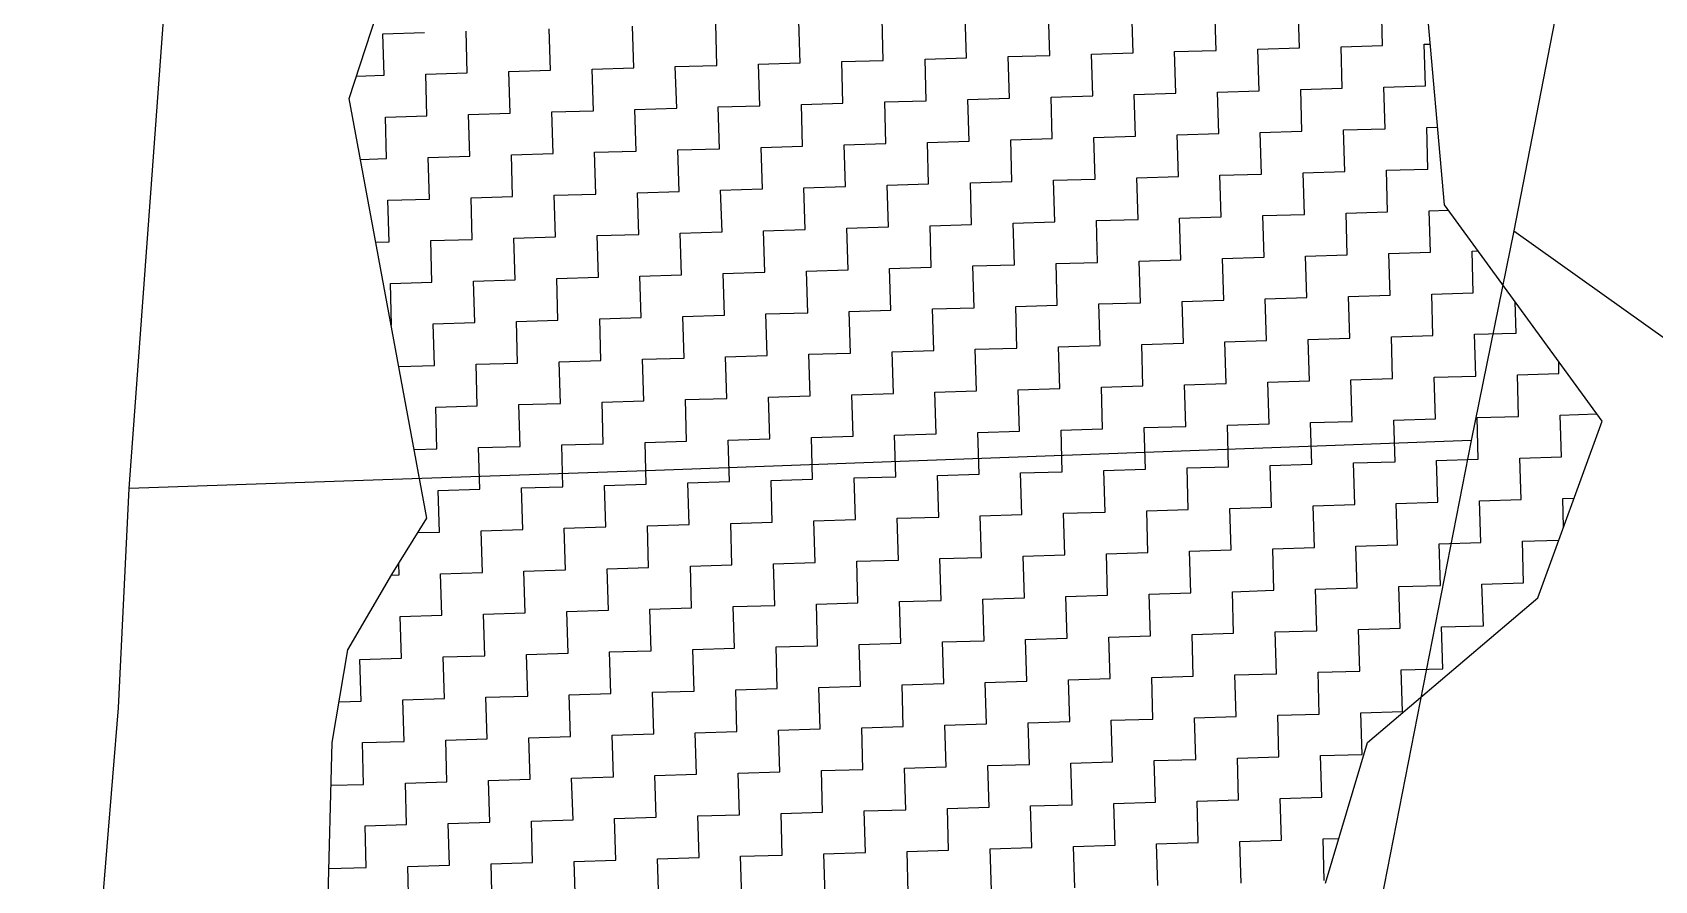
# Model space of a CAD drawing. Header units: metres. Extents: x 289662 to 290738, y 2016260 to 2018343.
# Drawn here: x 289923.1 to 290044.1, y 2017083.4 to 2017146.6 of the extents above; entities that cross this region are included whole.
import ezdxf

# ---------------------------------------------------------------- set-up
doc = ezdxf.new("R2010")
doc.units = ezdxf.units.M
for name, color, linetype in [('POLY_HATCH', 12, 'Continuous'), ('POLY_PARCEL', 6, 'Continuous'), ('V_BOUND_LINE', 7, 'Continuous')]:
    doc.layers.add(name, color=color, linetype=linetype)

msp = doc.modelspace()

# ---------------------------------------------------------------- linework, layer by layer
at = {"layer": 'POLY_HATCH'}
for p, q in [((290028.42, 2017133.7), (290026.46, 2017155.74)), ((289946.75, 2017141.63), (289949.9, 2017151.36)), ((289952.54, 2017110.36), (289946.75, 2017141.63)), ((290040.18, 2017117.58), (290028.42, 2017133.7)), ((290035.37, 2017104.43), (290040.18, 2017117.58)), ((289949.92, 2017106.15), (289952.54, 2017110.36)), ((289946.64, 2017100.55), (289949.92, 2017106.15)), ((290022.68, 2017093.65), (290035.37, 2017104.43)), ((289945.47, 2017093.63), (289946.64, 2017100.55)), ((289945.15, 2017081.23), (289945.47, 2017093.63)), ((290019.53, 2017083.15), (290022.68, 2017093.65))]:
    msp.add_line(p, q, dxfattribs=at)
at = {"layer": 'POLY_HATCH', "linetype": 'Continuous'}
for p, q in [((289992.78, 2017144.66), (289992.68, 2017147.76)), ((289998.98, 2017144.84), (289998.89, 2017147.94)), ((290005.19, 2017145.03), (290005.09, 2017148.13)), ((290011.39, 2017145.21), (290011.3, 2017148.32)), ((290017.6, 2017145.4), (290017.5, 2017148.5)), ((290023.8, 2017145.59), (290023.71, 2017148.69)), ((289949.25, 2017146.46), (289952.36, 2017146.55)), ((289955.55, 2017143.54), (289955.46, 2017146.64)), ((289961.76, 2017143.73), (289961.66, 2017146.83)), ((289967.96, 2017143.91), (289967.87, 2017147.02)), ((289974.16, 2017144.1), (289974.07, 2017147.2)), ((289980.37, 2017144.28), (289980.28, 2017147.39)), ((289986.57, 2017144.47), (289986.48, 2017147.57)), ((289949.35, 2017143.36), (289949.25, 2017146.46)), ((290014.49, 2017145.31), (290017.6, 2017145.4)), ((290014.59, 2017142.2), (290014.49, 2017145.31)), ((290020.7, 2017145.49), (290023.8, 2017145.59)), ((290020.79, 2017142.39), (290020.7, 2017145.49)), ((290026.9, 2017145.68), (290027.36, 2017145.69)), ((290027, 2017142.58), (290026.9, 2017145.68)), ((289971.06, 2017144.01), (289974.16, 2017144.1)), ((289977.27, 2017144.19), (289980.37, 2017144.28)), ((289977.36, 2017141.09), (289977.27, 2017144.19)), ((289983.47, 2017144.38), (289986.57, 2017144.47)), ((289983.56, 2017141.28), (289983.47, 2017144.38)), ((289989.68, 2017144.56), (289992.78, 2017144.66)), ((289989.77, 2017141.46), (289989.68, 2017144.56)), ((289995.88, 2017144.75), (289998.98, 2017144.84)), ((289995.97, 2017141.65), (289995.88, 2017144.75)), ((290002.08, 2017144.94), (290005.19, 2017145.03)), ((290002.18, 2017141.83), (290002.08, 2017144.94)), ((290008.29, 2017145.12), (290011.39, 2017145.21)), ((290008.38, 2017142.02), (290008.29, 2017145.12)), ((289947.29, 2017143.29), (289949.35, 2017143.36)), ((289952.45, 2017143.45), (289955.55, 2017143.54)), ((289952.54, 2017140.35), (289952.45, 2017143.45)), ((289958.65, 2017143.63), (289961.76, 2017143.73)), ((289958.75, 2017140.53), (289958.65, 2017143.63)), ((289964.86, 2017143.82), (289967.96, 2017143.91)), ((289964.95, 2017140.72), (289964.86, 2017143.82)), ((289971.16, 2017140.9), (289971.06, 2017144.01)), ((289999.08, 2017141.74), (290002.18, 2017141.83)), ((289999.17, 2017138.64), (289999.08, 2017141.74)), ((290005.28, 2017141.93), (290008.38, 2017142.02)), ((290005.37, 2017138.82), (290005.28, 2017141.93)), ((290011.48, 2017142.11), (290014.59, 2017142.2)), ((290011.58, 2017139.01), (290011.48, 2017142.11)), ((290017.69, 2017142.3), (290020.79, 2017142.39)), ((290017.78, 2017139.2), (290017.69, 2017142.3)), ((290023.89, 2017142.48), (290027, 2017142.58)), ((290023.99, 2017139.38), (290023.89, 2017142.48)), ((289955.64, 2017140.44), (289958.75, 2017140.53)), ((289961.85, 2017140.63), (289964.95, 2017140.72)), ((289961.94, 2017137.52), (289961.85, 2017140.63)), ((289968.05, 2017140.81), (289971.16, 2017140.9)), ((289968.15, 2017137.71), (289968.05, 2017140.81)), ((289974.26, 2017141), (289977.36, 2017141.09)), ((289974.35, 2017137.89), (289974.26, 2017141)), ((289980.46, 2017141.18), (289983.56, 2017141.28)), ((289980.55, 2017138.08), (289980.46, 2017141.18)), ((289986.67, 2017141.37), (289989.77, 2017141.46)), ((289986.76, 2017138.27), (289986.67, 2017141.37)), ((289992.87, 2017141.55), (289995.97, 2017141.65)), ((289992.96, 2017138.45), (289992.87, 2017141.55)), ((289949.44, 2017140.25), (289952.54, 2017140.35)), ((289949.53, 2017137.15), (289949.44, 2017140.25)), ((289955.74, 2017137.34), (289955.64, 2017140.44)), ((290020.88, 2017139.29), (290023.99, 2017139.38)), ((290020.98, 2017136.19), (290020.88, 2017139.29)), ((290027.09, 2017139.47), (290027.91, 2017139.5)), ((290027.18, 2017136.37), (290027.09, 2017139.47)), ((289977.45, 2017137.99), (289980.55, 2017138.08)), ((289983.66, 2017138.17), (289986.76, 2017138.27)), ((289983.75, 2017135.07), (289983.66, 2017138.17)), ((289989.86, 2017138.36), (289992.96, 2017138.45)), ((289989.95, 2017135.26), (289989.86, 2017138.36)), ((289996.07, 2017138.54), (289999.17, 2017138.64)), ((289996.16, 2017135.44), (289996.07, 2017138.54)), ((290002.27, 2017138.73), (290005.37, 2017138.82)), ((290002.36, 2017135.63), (290002.27, 2017138.73)), ((290008.47, 2017138.92), (290011.58, 2017139.01)), ((290008.57, 2017135.81), (290008.47, 2017138.92)), ((290014.68, 2017139.1), (290017.78, 2017139.2)), ((290014.77, 2017136), (290014.68, 2017139.1)), ((289947.59, 2017137.09), (289949.53, 2017137.15)), ((289952.63, 2017137.24), (289955.74, 2017137.34)), ((289952.73, 2017134.14), (289952.63, 2017137.24)), ((289958.84, 2017137.43), (289961.94, 2017137.52)), ((289958.93, 2017134.33), (289958.84, 2017137.43)), ((289965.04, 2017137.62), (289968.15, 2017137.71)), ((289965.14, 2017134.51), (289965.04, 2017137.62)), ((289971.25, 2017137.8), (289974.35, 2017137.89)), ((289971.34, 2017134.7), (289971.25, 2017137.8)), ((289977.55, 2017134.89), (289977.45, 2017137.99)), ((289999.26, 2017135.54), (290002.36, 2017135.63)), ((290005.47, 2017135.72), (290008.57, 2017135.81)), ((290005.56, 2017132.62), (290005.47, 2017135.72)), ((290011.67, 2017135.91), (290014.77, 2017136)), ((290011.76, 2017132.8), (290011.67, 2017135.91)), ((290017.87, 2017136.09), (290020.98, 2017136.19)), ((290017.97, 2017132.99), (290017.87, 2017136.09)), ((290024.08, 2017136.28), (290027.18, 2017136.37)), ((290024.17, 2017133.18), (290024.08, 2017136.28)), ((289962.03, 2017134.42), (289965.14, 2017134.51)), ((289962.13, 2017131.32), (289962.03, 2017134.42)), ((289968.24, 2017134.61), (289971.34, 2017134.7)), ((289968.33, 2017131.5), (289968.24, 2017134.61)), ((289974.44, 2017134.79), (289977.55, 2017134.89)), ((289974.54, 2017131.69), (289974.44, 2017134.79)), ((289980.65, 2017134.98), (289983.75, 2017135.07)), ((289980.74, 2017131.88), (289980.65, 2017134.98)), ((289986.85, 2017135.16), (289989.95, 2017135.26)), ((289986.95, 2017132.06), (289986.85, 2017135.16)), ((289993.06, 2017135.35), (289996.16, 2017135.44)), ((289993.15, 2017132.25), (289993.06, 2017135.35)), ((289999.35, 2017132.43), (289999.26, 2017135.54)), ((289949.63, 2017134.05), (289952.73, 2017134.14)), ((289949.72, 2017130.95), (289949.63, 2017134.05)), ((289955.83, 2017134.23), (289958.93, 2017134.33)), ((289955.92, 2017131.13), (289955.83, 2017134.23)), ((290027.27, 2017133.27), (290028.7, 2017133.31)), ((290027.37, 2017130.17), (290027.27, 2017133.27)), ((289983.84, 2017131.97), (289986.95, 2017132.06)), ((289990.05, 2017132.15), (289993.15, 2017132.25)), ((289990.14, 2017129.05), (289990.05, 2017132.15)), ((289996.25, 2017132.34), (289999.35, 2017132.43)), ((289996.34, 2017129.24), (289996.25, 2017132.34)), ((290002.46, 2017132.53), (290005.56, 2017132.62)), ((290002.55, 2017129.42), (290002.46, 2017132.53)), ((290008.66, 2017132.71), (290011.76, 2017132.8)), ((290008.75, 2017129.61), (290008.66, 2017132.71)), ((290014.87, 2017132.9), (290017.97, 2017132.99)), ((290014.96, 2017129.8), (290014.87, 2017132.9)), ((290021.07, 2017133.08), (290024.17, 2017133.18)), ((290021.16, 2017129.98), (290021.07, 2017133.08)), ((289948.74, 2017130.92), (289949.72, 2017130.95)), ((289952.82, 2017131.04), (289955.92, 2017131.13)), ((289952.91, 2017127.94), (289952.82, 2017131.04)), ((289959.02, 2017131.23), (289962.13, 2017131.32)), ((289959.12, 2017128.12), (289959.02, 2017131.23)), ((289965.23, 2017131.41), (289968.33, 2017131.5)), ((289965.32, 2017128.31), (289965.23, 2017131.41)), ((289971.43, 2017131.6), (289974.54, 2017131.69)), ((289971.53, 2017128.49), (289971.43, 2017131.6)), ((289977.64, 2017131.78), (289980.74, 2017131.88)), ((289977.73, 2017128.68), (289977.64, 2017131.78)), ((289983.94, 2017128.87), (289983.84, 2017131.97)), ((290005.65, 2017129.52), (290008.75, 2017129.61)), ((290011.86, 2017129.7), (290014.96, 2017129.8)), ((290011.95, 2017126.6), (290011.86, 2017129.7)), ((290018.06, 2017129.89), (290021.16, 2017129.98)), ((290018.15, 2017126.79), (290018.06, 2017129.89)), ((290024.26, 2017130.07), (290027.37, 2017130.17)), ((290024.36, 2017126.97), (290024.26, 2017130.07)), ((290030.47, 2017130.26), (290030.92, 2017130.27)), ((290030.56, 2017127.16), (290030.47, 2017130.26)), ((289968.42, 2017128.4), (289971.53, 2017128.49)), ((289968.52, 2017125.3), (289968.42, 2017128.4)), ((289974.63, 2017128.59), (289977.73, 2017128.68)), ((289974.72, 2017125.49), (289974.63, 2017128.59)), ((289980.83, 2017128.77), (289983.94, 2017128.87)), ((289980.93, 2017125.67), (289980.83, 2017128.77)), ((289987.04, 2017128.96), (289990.14, 2017129.05)), ((289987.13, 2017125.86), (289987.04, 2017128.96)), ((289993.24, 2017129.15), (289996.34, 2017129.24)), ((289993.34, 2017126.04), (289993.24, 2017129.15)), ((289999.45, 2017129.33), (290002.55, 2017129.42)), ((289999.54, 2017126.23), (289999.45, 2017129.33)), ((290005.74, 2017126.41), (290005.65, 2017129.52)), ((289949.81, 2017127.84), (289952.91, 2017127.94)), ((289949.9, 2017124.74), (289949.81, 2017127.84)), ((289956.02, 2017128.03), (289959.12, 2017128.12)), ((289956.11, 2017124.93), (289956.02, 2017128.03)), ((289962.22, 2017128.22), (289965.32, 2017128.31)), ((289962.31, 2017125.11), (289962.22, 2017128.22)), ((290027.46, 2017127.06), (290030.56, 2017127.16)), ((289990.23, 2017125.95), (289993.34, 2017126.04)), ((289990.33, 2017122.85), (289990.23, 2017125.95)), ((289996.44, 2017126.14), (289999.54, 2017126.23)), ((289996.53, 2017123.03), (289996.44, 2017126.14)), ((290002.64, 2017126.32), (290005.74, 2017126.41)), ((290002.73, 2017123.22), (290002.64, 2017126.32)), ((290008.85, 2017126.51), (290011.95, 2017126.6)), ((290008.94, 2017123.41), (290008.85, 2017126.51)), ((290015.05, 2017126.69), (290018.15, 2017126.79)), ((290015.14, 2017123.59), (290015.05, 2017126.69)), ((290021.26, 2017126.88), (290024.36, 2017126.97)), ((290021.35, 2017123.78), (290021.26, 2017126.88)), ((290027.55, 2017123.96), (290027.46, 2017127.06)), ((290033.76, 2017124.15), (290033.69, 2017126.48)), ((289949.88, 2017124.74), (289949.9, 2017124.74)), ((289953.01, 2017124.84), (289956.11, 2017124.93)), ((289953.1, 2017121.73), (289953.01, 2017124.84)), ((289959.21, 2017125.02), (289962.31, 2017125.11)), ((289959.3, 2017121.92), (289959.21, 2017125.02)), ((289965.42, 2017125.21), (289968.52, 2017125.3)), ((289965.51, 2017122.1), (289965.42, 2017125.21)), ((289971.62, 2017125.39), (289974.72, 2017125.49)), ((289971.71, 2017122.29), (289971.62, 2017125.39)), ((289977.82, 2017125.58), (289980.93, 2017125.67)), ((289977.92, 2017122.48), (289977.82, 2017125.58)), ((289984.03, 2017125.76), (289987.13, 2017125.86)), ((289984.12, 2017122.66), (289984.03, 2017125.76)), ((290012.04, 2017123.5), (290015.14, 2017123.59)), ((290018.25, 2017123.68), (290021.35, 2017123.78)), ((290018.34, 2017120.58), (290018.25, 2017123.68)), ((290024.45, 2017123.87), (290027.55, 2017123.96)), ((290024.54, 2017120.77), (290024.45, 2017123.87)), ((290030.66, 2017124.06), (290033.76, 2017124.15)), ((290030.75, 2017120.95), (290030.66, 2017124.06)), ((289974.81, 2017122.38), (289977.92, 2017122.48)), ((289974.91, 2017119.28), (289974.81, 2017122.38)), ((289981.02, 2017122.57), (289984.12, 2017122.66)), ((289981.11, 2017119.47), (289981.02, 2017122.57)), ((289987.22, 2017122.75), (289990.33, 2017122.85)), ((289987.32, 2017119.65), (289987.22, 2017122.75)), ((289993.43, 2017122.94), (289996.53, 2017123.03)), ((289993.52, 2017119.84), (289993.43, 2017122.94)), ((289999.63, 2017123.13), (290002.73, 2017123.22)), ((289999.73, 2017120.02), (289999.63, 2017123.13)), ((290005.84, 2017123.31), (290008.94, 2017123.41)), ((290005.93, 2017120.21), (290005.84, 2017123.31)), ((290012.13, 2017120.4), (290012.04, 2017123.5)), ((289950.45, 2017121.65), (289953.1, 2017121.73)), ((289956.2, 2017121.83), (289959.3, 2017121.92)), ((289956.29, 2017118.72), (289956.2, 2017121.83)), ((289962.41, 2017122.01), (289965.51, 2017122.1)), ((289962.5, 2017118.91), (289962.41, 2017122.01)), ((289968.61, 2017122.2), (289971.71, 2017122.29)), ((289968.7, 2017119.1), (289968.61, 2017122.2)), ((290033.85, 2017121.05), (290036.95, 2017121.14)), ((290036.95, 2017121.14), (290036.93, 2017122.04)), ((289996.62, 2017119.93), (289999.73, 2017120.02)), ((289996.72, 2017116.83), (289996.62, 2017119.93)), ((290002.83, 2017120.12), (290005.93, 2017120.21)), ((290002.92, 2017117.01), (290002.83, 2017120.12)), ((290009.03, 2017120.3), (290012.13, 2017120.4)), ((290009.13, 2017117.2), (290009.03, 2017120.3)), ((290015.24, 2017120.49), (290018.34, 2017120.58)), ((290015.33, 2017117.39), (290015.24, 2017120.49)), ((290021.44, 2017120.67), (290024.54, 2017120.77)), ((290021.53, 2017117.57), (290021.44, 2017120.67)), ((290027.65, 2017120.86), (290030.75, 2017120.95)), ((290027.74, 2017117.76), (290027.65, 2017120.86)), ((290033.94, 2017117.94), (290033.85, 2017121.05)), ((289953.19, 2017118.63), (289956.29, 2017118.72)), ((289959.4, 2017118.82), (289962.5, 2017118.91)), ((289959.49, 2017115.71), (289959.4, 2017118.82)), ((289965.6, 2017119), (289968.7, 2017119.1)), ((289965.69, 2017115.9), (289965.6, 2017119)), ((289971.81, 2017119.19), (289974.91, 2017119.28)), ((289971.9, 2017116.09), (289971.81, 2017119.19)), ((289978.01, 2017119.37), (289981.11, 2017119.47)), ((289978.1, 2017116.27), (289978.01, 2017119.37)), ((289984.21, 2017119.56), (289987.32, 2017119.65)), ((289984.31, 2017116.46), (289984.21, 2017119.56)), ((289990.42, 2017119.75), (289993.52, 2017119.84)), ((289990.51, 2017116.64), (289990.42, 2017119.75)), ((289953.28, 2017115.53), (289953.19, 2017118.63)), ((290018.43, 2017117.48), (290021.53, 2017117.57)), ((290018.52, 2017114.38), (290018.43, 2017117.48)), ((290024.64, 2017117.67), (290027.74, 2017117.76)), ((290024.73, 2017114.56), (290024.64, 2017117.67)), ((290030.84, 2017117.85), (290033.94, 2017117.94)), ((290030.93, 2017114.75), (290030.84, 2017117.85)), ((290037.05, 2017118.04), (290039.78, 2017118.12)), ((290037.14, 2017114.93), (290037.05, 2017118.04)), ((289975, 2017116.18), (289978.1, 2017116.27)), ((289981.21, 2017116.36), (289984.31, 2017116.46)), ((289981.3, 2017113.26), (289981.21, 2017116.36)), ((289987.41, 2017116.55), (289990.51, 2017116.64)), ((289987.5, 2017113.45), (289987.41, 2017116.55)), ((289993.61, 2017116.74), (289996.72, 2017116.83)), ((289993.71, 2017113.63), (289993.61, 2017116.74)), ((289999.82, 2017116.92), (290002.92, 2017117.01)), ((289999.91, 2017113.82), (289999.82, 2017116.92)), ((290006.02, 2017117.11), (290009.13, 2017117.2)), ((290006.12, 2017114.01), (290006.02, 2017117.11)), ((290012.23, 2017117.29), (290015.33, 2017117.39)), ((290012.32, 2017114.19), (290012.23, 2017117.29)), ((289951.6, 2017115.48), (289953.28, 2017115.53)), ((289956.39, 2017115.62), (289959.49, 2017115.71)), ((289956.48, 2017112.52), (289956.39, 2017115.62)), ((289962.59, 2017115.81), (289965.69, 2017115.9)), ((289962.68, 2017112.7), (289962.59, 2017115.81)), ((289968.8, 2017115.99), (289971.9, 2017116.09)), ((289968.89, 2017112.89), (289968.8, 2017115.99)), ((289975.09, 2017113.08), (289975, 2017116.18)), ((290003.01, 2017113.91), (290006.12, 2017114.01)), ((290003.11, 2017110.81), (290003.01, 2017113.91)), ((290009.22, 2017114.1), (290012.32, 2017114.19)), ((290009.31, 2017111), (290009.22, 2017114.1)), ((290015.42, 2017114.28), (290018.52, 2017114.38)), ((290015.52, 2017111.18), (290015.42, 2017114.28)), ((290021.63, 2017114.47), (290024.73, 2017114.56)), ((290021.72, 2017111.37), (290021.63, 2017114.47)), ((290027.83, 2017114.66), (290030.93, 2017114.75)), ((290027.92, 2017111.55), (290027.83, 2017114.66)), ((290034.04, 2017114.84), (290037.14, 2017114.93)), ((290034.13, 2017111.74), (290034.04, 2017114.84)), ((289959.58, 2017112.61), (289962.68, 2017112.7)), ((289965.79, 2017112.8), (289968.89, 2017112.89)), ((289965.88, 2017109.7), (289965.79, 2017112.8)), ((289971.99, 2017112.98), (289975.09, 2017113.08)), ((289972.08, 2017109.88), (289971.99, 2017112.98)), ((289978.2, 2017113.17), (289981.3, 2017113.26)), ((289978.29, 2017110.07), (289978.2, 2017113.17)), ((289984.4, 2017113.36), (289987.5, 2017113.45)), ((289984.49, 2017110.25), (289984.4, 2017113.36)), ((289990.6, 2017113.54), (289993.71, 2017113.63)), ((289990.7, 2017110.44), (289990.6, 2017113.54)), ((289996.81, 2017113.73), (289999.91, 2017113.82)), ((289996.9, 2017110.62), (289996.81, 2017113.73)), ((289953.38, 2017112.43), (289956.48, 2017112.52)), ((289953.47, 2017109.32), (289953.38, 2017112.43)), ((289959.68, 2017109.51), (289959.58, 2017112.61)), ((290024.82, 2017111.46), (290027.92, 2017111.55)), ((290024.92, 2017108.36), (290024.82, 2017111.46)), ((290031.03, 2017111.65), (290034.13, 2017111.74)), ((290031.12, 2017108.54), (290031.03, 2017111.65)), ((290037.23, 2017111.83), (290038.09, 2017111.86)), ((290037.3, 2017109.69), (290037.23, 2017111.83)), ((289981.39, 2017110.16), (289984.49, 2017110.25)), ((289987.6, 2017110.35), (289990.7, 2017110.44)), ((289987.69, 2017107.24), (289987.6, 2017110.35)), ((289993.8, 2017110.53), (289996.9, 2017110.62)), ((289993.89, 2017107.43), (289993.8, 2017110.53)), ((290000, 2017110.72), (290003.11, 2017110.81)), ((290000.1, 2017107.62), (290000, 2017110.72)), ((290006.21, 2017110.9), (290009.31, 2017111)), ((290006.3, 2017107.8), (290006.21, 2017110.9)), ((290012.41, 2017111.09), (290015.52, 2017111.18)), ((290012.51, 2017107.99), (290012.41, 2017111.09)), ((290018.62, 2017111.27), (290021.72, 2017111.37)), ((290018.71, 2017108.17), (290018.62, 2017111.27)), ((289951.87, 2017109.28), (289953.47, 2017109.32)), ((289956.57, 2017109.42), (289959.68, 2017109.51)), ((289956.67, 2017106.31), (289956.57, 2017109.42)), ((289962.78, 2017109.6), (289965.88, 2017109.7)), ((289962.87, 2017106.5), (289962.78, 2017109.6)), ((289968.98, 2017109.79), (289972.08, 2017109.88)), ((289969.07, 2017106.69), (289968.98, 2017109.79)), ((289975.19, 2017109.97), (289978.29, 2017110.07)), ((289975.28, 2017106.87), (289975.19, 2017109.97)), ((289981.48, 2017107.06), (289981.39, 2017110.16)), ((290003.2, 2017107.71), (290006.3, 2017107.8)), ((290009.4, 2017107.89), (290012.51, 2017107.99)), ((290009.5, 2017104.79), (290009.4, 2017107.89)), ((290015.61, 2017108.08), (290018.71, 2017108.17)), ((290015.7, 2017104.98), (290015.61, 2017108.08)), ((290021.81, 2017108.27), (290024.92, 2017108.36)), ((290021.91, 2017105.16), (290021.81, 2017108.27)), ((290028.02, 2017108.45), (290031.12, 2017108.54)), ((290028.11, 2017105.35), (290028.02, 2017108.45)), ((290034.22, 2017108.64), (290036.94, 2017108.72)), ((290034.31, 2017105.53), (290034.22, 2017108.64)), ((289950.46, 2017106.13), (289950.44, 2017106.98)), ((289965.97, 2017106.59), (289969.07, 2017106.69)), ((289966.07, 2017103.49), (289965.97, 2017106.59)), ((289972.18, 2017106.78), (289975.28, 2017106.87)), ((289972.27, 2017103.68), (289972.18, 2017106.78)), ((289978.38, 2017106.96), (289981.48, 2017107.06)), ((289978.47, 2017103.86), (289978.38, 2017106.96)), ((289984.59, 2017107.15), (289987.69, 2017107.24)), ((289984.68, 2017104.05), (289984.59, 2017107.15)), ((289990.79, 2017107.34), (289993.89, 2017107.43)), ((289990.88, 2017104.23), (289990.79, 2017107.34)), ((289996.99, 2017107.52), (290000.1, 2017107.62)), ((289997.09, 2017104.42), (289996.99, 2017107.52)), ((290003.29, 2017104.61), (290003.2, 2017107.71)), ((289949.89, 2017106.11), (289950.46, 2017106.13)), ((289953.56, 2017106.22), (289956.67, 2017106.31)), ((289953.66, 2017103.12), (289953.56, 2017106.22)), ((289959.77, 2017106.41), (289962.87, 2017106.5)), ((289959.86, 2017103.31), (289959.77, 2017106.41)), ((290031.21, 2017105.44), (290034.31, 2017105.53)), ((290031.31, 2017102.34), (290031.21, 2017105.44)), ((289987.78, 2017104.14), (289990.88, 2017104.23)), ((289993.99, 2017104.33), (289997.09, 2017104.42)), ((289994.08, 2017101.22), (289993.99, 2017104.33)), ((290000.19, 2017104.51), (290003.29, 2017104.61)), ((290000.28, 2017101.41), (290000.19, 2017104.51)), ((290006.39, 2017104.7), (290009.5, 2017104.79)), ((290006.49, 2017101.6), (290006.39, 2017104.7)), ((290012.6, 2017104.88), (290015.7, 2017104.98)), ((290012.69, 2017101.78), (290012.6, 2017104.88)), ((290018.8, 2017105.07), (290021.91, 2017105.16)), ((290018.9, 2017101.97), (290018.8, 2017105.07)), ((290025.01, 2017105.26), (290028.11, 2017105.35)), ((290025.1, 2017102.15), (290025.01, 2017105.26)), ((289950.55, 2017103.03), (289953.66, 2017103.12)), ((289950.65, 2017099.92), (289950.55, 2017103.03)), ((289956.76, 2017103.21), (289959.86, 2017103.31)), ((289956.85, 2017100.11), (289956.76, 2017103.21)), ((289962.96, 2017103.4), (289966.07, 2017103.49)), ((289963.06, 2017100.3), (289962.96, 2017103.4)), ((289969.17, 2017103.58), (289972.27, 2017103.68)), ((289969.26, 2017100.48), (289969.17, 2017103.58)), ((289975.37, 2017103.77), (289978.47, 2017103.86)), ((289975.47, 2017100.67), (289975.37, 2017103.77)), ((289981.58, 2017103.96), (289984.68, 2017104.05)), ((289981.67, 2017100.85), (289981.58, 2017103.96)), ((289987.87, 2017101.04), (289987.78, 2017104.14)), ((290009.59, 2017101.69), (290012.69, 2017101.78)), ((290015.79, 2017101.88), (290018.9, 2017101.97)), ((290015.89, 2017098.77), (290015.79, 2017101.88)), ((290022, 2017102.06), (290025.1, 2017102.15)), ((290022.09, 2017098.96), (290022, 2017102.06)), ((290028.2, 2017102.25), (290031.31, 2017102.34)), ((290028.3, 2017099.14), (290028.2, 2017102.25)), ((289972.36, 2017100.57), (289975.47, 2017100.67)), ((289972.46, 2017097.47), (289972.36, 2017100.57)), ((289978.57, 2017100.76), (289981.67, 2017100.85)), ((289978.66, 2017097.66), (289978.57, 2017100.76)), ((289984.77, 2017100.95), (289987.87, 2017101.04)), ((289984.86, 2017097.84), (289984.77, 2017100.95)), ((289990.98, 2017101.13), (289994.08, 2017101.22)), ((289991.07, 2017098.03), (289990.98, 2017101.13)), ((289997.18, 2017101.32), (290000.28, 2017101.41)), ((289997.27, 2017098.22), (289997.18, 2017101.32)), ((290003.39, 2017101.5), (290006.49, 2017101.6)), ((290003.48, 2017098.4), (290003.39, 2017101.5)), ((290009.68, 2017098.59), (290009.59, 2017101.69)), ((289947.54, 2017099.83), (289950.65, 2017099.92)), ((289947.64, 2017096.73), (289947.54, 2017099.83)), ((289953.75, 2017100.02), (289956.85, 2017100.11)), ((289953.84, 2017096.92), (289953.75, 2017100.02)), ((289959.95, 2017100.2), (289963.06, 2017100.3)), ((289960.05, 2017097.1), (289959.95, 2017100.2)), ((289966.16, 2017100.39), (289969.26, 2017100.48)), ((289966.25, 2017097.29), (289966.16, 2017100.39)), ((289994.17, 2017098.12), (289997.27, 2017098.22)), ((289994.26, 2017095.02), (289994.17, 2017098.12)), ((290000.38, 2017098.31), (290003.48, 2017098.4)), ((290000.47, 2017095.21), (290000.38, 2017098.31)), ((290006.58, 2017098.49), (290009.68, 2017098.59)), ((290006.67, 2017095.39), (290006.58, 2017098.49)), ((290012.78, 2017098.68), (290015.89, 2017098.77)), ((290012.88, 2017095.58), (290012.78, 2017098.68)), ((290018.99, 2017098.87), (290022.09, 2017098.96)), ((290019.08, 2017095.76), (290018.99, 2017098.87)), ((290025.19, 2017099.05), (290028.3, 2017099.14)), ((290025.29, 2017095.95), (290025.19, 2017099.05)), ((289950.74, 2017096.82), (289953.84, 2017096.92)), ((289956.94, 2017097.01), (289960.05, 2017097.1)), ((289957.04, 2017093.91), (289956.94, 2017097.01)), ((289963.15, 2017097.19), (289966.25, 2017097.29)), ((289963.24, 2017094.09), (289963.15, 2017097.19)), ((289969.35, 2017097.38), (289972.46, 2017097.47)), ((289969.45, 2017094.28), (289969.35, 2017097.38)), ((289975.56, 2017097.57), (289978.66, 2017097.66)), ((289975.65, 2017094.46), (289975.56, 2017097.57)), ((289981.76, 2017097.75), (289984.86, 2017097.84)), ((289981.86, 2017094.65), (289981.76, 2017097.75)), ((289987.97, 2017097.94), (289991.07, 2017098.03)), ((289988.06, 2017094.83), (289987.97, 2017097.94)), ((289945.99, 2017096.68), (289947.64, 2017096.73)), ((289950.83, 2017093.72), (289950.74, 2017096.82)), ((290015.98, 2017095.67), (290019.08, 2017095.76)), ((290022.18, 2017095.86), (290025.29, 2017095.95)), ((290022.28, 2017092.75), (290022.18, 2017095.86)), ((289978.75, 2017094.56), (289981.86, 2017094.65)), ((289978.85, 2017091.45), (289978.75, 2017094.56)), ((289984.96, 2017094.74), (289988.06, 2017094.83)), ((289985.05, 2017091.64), (289984.96, 2017094.74)), ((289991.16, 2017094.93), (289994.26, 2017095.02)), ((289991.25, 2017091.83), (289991.16, 2017094.93)), ((289997.37, 2017095.11), (290000.47, 2017095.21)), ((289997.46, 2017092.01), (289997.37, 2017095.11)), ((290003.57, 2017095.3), (290006.67, 2017095.39)), ((290003.66, 2017092.2), (290003.57, 2017095.3)), ((290009.78, 2017095.48), (290012.88, 2017095.58)), ((290009.87, 2017092.38), (290009.78, 2017095.48)), ((290016.07, 2017092.57), (290015.98, 2017095.67)), ((289947.73, 2017093.63), (289950.83, 2017093.72)), ((289947.82, 2017090.52), (289947.73, 2017093.63)), ((289953.94, 2017093.81), (289957.04, 2017093.91)), ((289954.03, 2017090.71), (289953.94, 2017093.81)), ((289960.14, 2017094), (289963.24, 2017094.09)), ((289960.23, 2017090.9), (289960.14, 2017094)), ((289966.34, 2017094.18), (289969.45, 2017094.28)), ((289966.44, 2017091.08), (289966.34, 2017094.18)), ((289972.55, 2017094.37), (289975.65, 2017094.46)), ((289972.64, 2017091.27), (289972.55, 2017094.37)), ((290000.56, 2017092.1), (290003.66, 2017092.2)), ((290000.65, 2017089), (290000.56, 2017092.1)), ((290006.77, 2017092.29), (290009.87, 2017092.38)), ((290006.86, 2017089.19), (290006.77, 2017092.29)), ((290012.97, 2017092.48), (290016.07, 2017092.57)), ((290013.06, 2017089.37), (290012.97, 2017092.48)), ((290019.18, 2017092.66), (290022.28, 2017092.75)), ((290019.27, 2017089.56), (290019.18, 2017092.66)), ((289957.13, 2017090.8), (289960.23, 2017090.9)), ((289963.33, 2017090.99), (289966.44, 2017091.08)), ((289963.43, 2017087.89), (289963.33, 2017090.99)), ((289969.54, 2017091.18), (289972.64, 2017091.27)), ((289969.63, 2017088.07), (289969.54, 2017091.18)), ((289975.74, 2017091.36), (289978.85, 2017091.45)), ((289975.84, 2017088.26), (289975.74, 2017091.36)), ((289981.95, 2017091.55), (289985.05, 2017091.64)), ((289982.04, 2017088.44), (289981.95, 2017091.55)), ((289988.15, 2017091.73), (289991.25, 2017091.83)), ((289988.25, 2017088.63), (289988.15, 2017091.73)), ((289994.36, 2017091.92), (289997.46, 2017092.01)), ((289994.45, 2017088.82), (289994.36, 2017091.92)), ((289945.39, 2017090.45), (289947.82, 2017090.52)), ((289950.93, 2017090.62), (289954.03, 2017090.71)), ((289951.02, 2017087.52), (289950.93, 2017090.62)), ((289957.22, 2017087.7), (289957.13, 2017090.8)), ((289978.94, 2017088.35), (289982.04, 2017088.44)), ((289985.14, 2017088.54), (289988.25, 2017088.63)), ((289985.24, 2017085.44), (289985.14, 2017088.54)), ((289991.35, 2017088.72), (289994.45, 2017088.82)), ((289991.44, 2017085.62), (289991.35, 2017088.72)), ((289997.55, 2017088.91), (290000.65, 2017089)), ((289997.65, 2017085.81), (289997.55, 2017088.91)), ((290003.76, 2017089.09), (290006.86, 2017089.19)), ((290003.85, 2017085.99), (290003.76, 2017089.09)), ((290009.96, 2017089.28), (290013.06, 2017089.37)), ((290010.05, 2017086.18), (290009.96, 2017089.28)), ((290016.17, 2017089.47), (290019.27, 2017089.56)), ((290016.26, 2017086.36), (290016.17, 2017089.47)), ((289947.92, 2017087.42), (289951.02, 2017087.52)), ((289948.01, 2017084.32), (289947.92, 2017087.42)), ((289954.12, 2017087.61), (289957.22, 2017087.7)), ((289954.21, 2017084.51), (289954.12, 2017087.61)), ((289960.33, 2017087.79), (289963.43, 2017087.89)), ((289960.42, 2017084.69), (289960.33, 2017087.79)), ((289966.53, 2017087.98), (289969.63, 2017088.07)), ((289966.62, 2017084.88), (289966.53, 2017087.98)), ((289972.73, 2017088.17), (289975.84, 2017088.26)), ((289972.83, 2017085.06), (289972.73, 2017088.17)), ((289979.03, 2017085.25), (289978.94, 2017088.35)), ((290006.95, 2017086.09), (290010.05, 2017086.18)), ((290007.04, 2017082.98), (290006.95, 2017086.09)), ((290013.16, 2017086.27), (290016.26, 2017086.36)), ((290013.25, 2017083.17), (290013.16, 2017086.27)), ((290019.36, 2017086.46), (290020.53, 2017086.49)), ((290019.45, 2017083.35), (290019.36, 2017086.46)), ((289963.52, 2017084.78), (289966.62, 2017084.88)), ((289969.73, 2017084.97), (289972.83, 2017085.06)), ((289969.82, 2017081.87), (289969.73, 2017084.97)), ((289975.93, 2017085.16), (289979.03, 2017085.25)), ((289976.02, 2017082.05), (289975.93, 2017085.16)), ((289982.13, 2017085.34), (289985.24, 2017085.44)), ((289982.23, 2017082.24), (289982.13, 2017085.34)), ((289988.34, 2017085.53), (289991.44, 2017085.62)), ((289988.43, 2017082.43), (289988.34, 2017085.53)), ((289994.54, 2017085.71), (289997.65, 2017085.81)), ((289994.64, 2017082.61), (289994.54, 2017085.71)), ((290000.75, 2017085.9), (290003.85, 2017085.99)), ((290000.84, 2017082.8), (290000.75, 2017085.9)), ((289945.23, 2017084.24), (289948.01, 2017084.32)), ((289951.11, 2017084.41), (289954.21, 2017084.51)), ((289951.2, 2017081.31), (289951.11, 2017084.41)), ((289957.32, 2017084.6), (289960.42, 2017084.69)), ((289957.41, 2017081.5), (289957.32, 2017084.6)), ((289963.61, 2017081.68), (289963.52, 2017084.78))]:
    msp.add_line(p, q, dxfattribs=at)
at = {"layer": 'POLY_PARCEL'}
for p, q in [((290043.33, 2017182.1), (290033.59, 2017131.76)), ((290033.59, 2017131.76), (290030.4, 2017116.14)), ((290033.59, 2017131.76), (290067.4, 2017107.71)), ((290030.4, 2017116.14), (289968.91, 2017113.89)), ((290030.4, 2017116.14), (290016.93, 2017047.39)), ((289968.91, 2017113.89), (289930.33, 2017112.57))]:
    msp.add_line(p, q, dxfattribs=at)
at = {"layer": 'V_BOUND_LINE'}
for p, q in [((289930.33, 2017112.57), (289935.11, 2017177.88)), ((289929.54, 2017096.23), (289930.33, 2017112.57)), ((289923.12, 2017018.38), (289929.54, 2017096.23))]:
    msp.add_line(p, q, dxfattribs=at)

doc.saveas('drawing.dxf')
